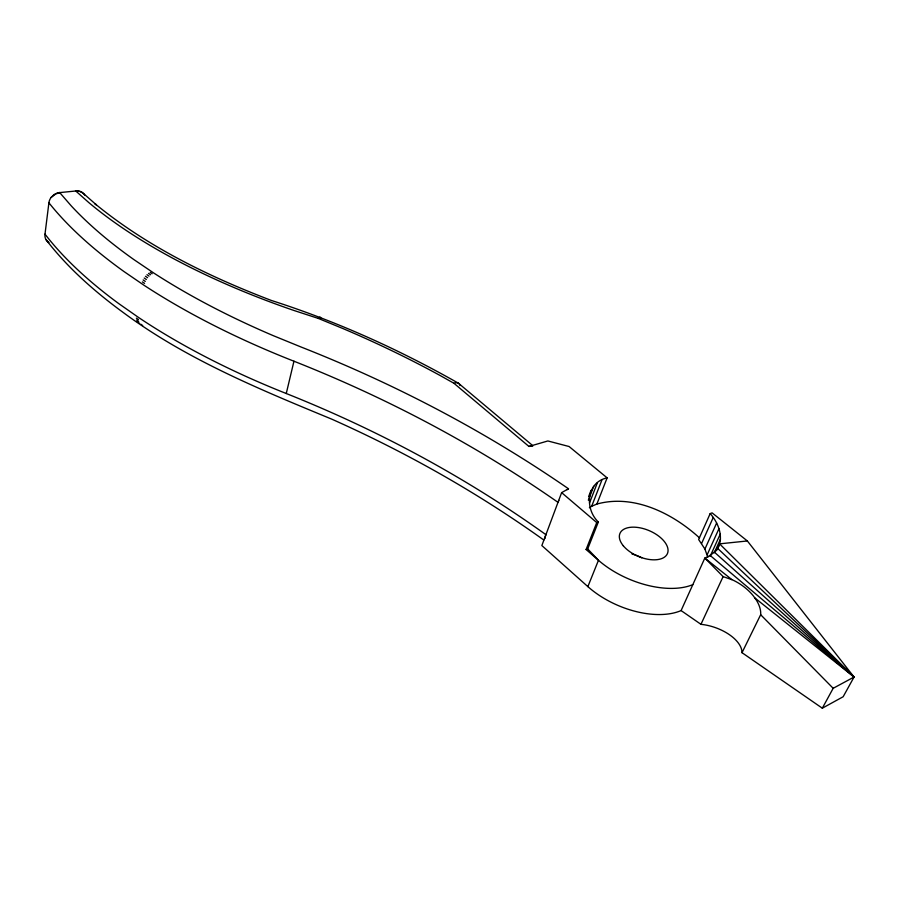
<?xml version="1.0" encoding="UTF-8"?>
<svg xmlns="http://www.w3.org/2000/svg" width="899" height="899" viewBox="0 0 899 899"><rect width="100%" height="100%" fill="white"/><g stroke="black" fill="none" stroke-linecap="round" stroke-linejoin="round"><path stroke-width="1.35" d="M543.794 540.018C477.414 492.585 406.067 452.242 331.562 419.069C258.878 389.042 185.25 358.813 121.781 311.425L120.511 310.515C92.979 290.074 67.099 267.048 46.107 239.808A12.035 9.361 -42.2 0 1 44.995 234.145L48.906 202.781A10.462 8.26 -43.4 0 1 51.153 197.409L54.097 194.544L57.693 192.791L77.831 190.802L81.899 192.15L96.451 204.916L94.923 203.68C147.133 246.573 208.658 276.499 271.464 300.491C336.541 321.269 399.066 349.509 458.468 383.244L532.017 445.016M716.379 550.739C724.661 538.804 718.986 523.432 710.176 513.599L712.109 512.88L747.361 540.962L854.05 677.037L843.161 696.736L822.315 708.198L742.012 652.685L760.666 614.725A35.162 20.463 33.3 0 0 756.014 599.577L753.193 595.7A35.398 20.362 33.4 0 0 732.584 579.922L723.111 576.607L704.838 558.065C711.323 555.402 717.256 550.66 719.582 543.85L747.361 540.962M544.963 538.501A14.013 4.753 -55.2 0 1 545.929 534.68A2822.163 1803.45 -46.6 0 0 286.264 393.515L293.951 361.218A436.094 176.159 16 0 1 144.076 285.298L123.972 271.532A436.094 176.159 16 0 1 48.906 202.781M75.527 190.802L88.799 202.578A376.771 147.975 15.2 0 0 294.108 310.526L318.325 318.426L342.811 328.495A1224.135 924.554 -12.6 0 1 440.15 375.512L453.928 383.266L528.949 446.455L547.862 440.959L569.078 446.522L607.128 477.852C586.215 482.313 584.541 508.856 598.341 522.016L587.688 548.929L586.103 549.514L598.464 560.291A68.83 37.297 23 0 0 692.814 584.642M567.089 489.697A12.181 4.203 -55.7 0 1 568.494 488.764L561.628 492.63L541.85 545.558L587.867 586.62A68.009 37.893 23.3 0 0 681.094 610.578L700.95 624.311L723.111 576.607M588.598 496.641L591.048 490.326M588.328 500.17L593.688 486.314M589.53 502.946L597.329 482.864M589.384 507.744L591.666 506.283L601.903 479.999M591.666 506.283L596.869 504.058L607.128 477.852M586.103 549.514L596.745 522.577L598.341 522.016M587.867 586.62L598.464 560.291L587.688 548.929M710.176 513.599L698.635 539.512L704.917 549.053L707.839 557.335M701.613 543.434L713.233 517.487M704.917 549.053L716.627 523.049M681.094 610.578L704.838 558.065L731.898 579.641M707.221 554.627L719.009 528.556M710.143 556.324L720.324 533.927M714.267 552.784L720.515 539.052M822.315 708.198L833.171 688.297L854.05 677.037L719.582 543.85M51.153 197.409L56.053 193.757L59.896 192.824M596.869 504.058C633.795 493.832 672.722 513.374 699.546 537.939M75.763 191.004L80.123 191.375L83.495 193.454A13.361 10.485 -44.2 0 1 84.72 195.105M150.178 272.375L152.156 273.723M148.537 273.386L150.56 274.757M146.953 274.701L149.009 276.105M145.492 276.285L147.593 277.701M144.222 278.049L146.335 279.499M143.166 279.949L145.312 281.409M142.402 281.904L144.548 283.365M136.356 318.122L138.468 319.606M136.558 319.988L138.66 321.449M137.131 321.572L139.199 323.022M140.716 324.157L142.671 325.528M47.254 241.235L48.906 242.55L46.107 239.808M754.8 597.902L854.05 677.037L717.514 548.233M710.098 555.413L854.05 677.037L714.345 552.11M561.628 492.63L596.745 522.577M760.666 614.725L833.171 688.297M59.559 192.431L71.414 206.062A427.946 170.608 16 0 0 134.018 259.676L153.763 273.026A427.946 170.608 16 0 0 273.262 335.653L300.76 346.89A3238.726 1995.814 -46.3 0 1 568.483 488.764M632.008 554.009A25.487 14.193 23.3 0 1 641.74 557.785M293.951 361.218A3013.706 1896.081 -45.8 0 1 557.998 502.339A12.26 4.225 -55.7 0 1 558.841 500.383M286.264 393.515A431.205 181.081 16 0 1 138.648 317.538L118.859 303.682A431.205 181.081 16 0 1 44.995 234.145M318.313 318.437A14.26 2.731 -69.9 0 1 320.741 317.864M453.928 383.266A14.856 6.731 -55.3 0 1 459.4 384.176A14.553 6.596 -55.3 0 1 459.973 385.547M528.949 446.443A15.283 7.653 -49.4 0 1 532.714 446.207M700.962 624.322A34.488 18.092 18.9 0 1 741.978 652.685M623.31 545.783A25.79 13.968 23 0 0 665.44 556.357A25.79 13.968 23 0 0 642.347 528.342A25.79 13.968 23 0 0 623.31 545.783"/></g></svg>
